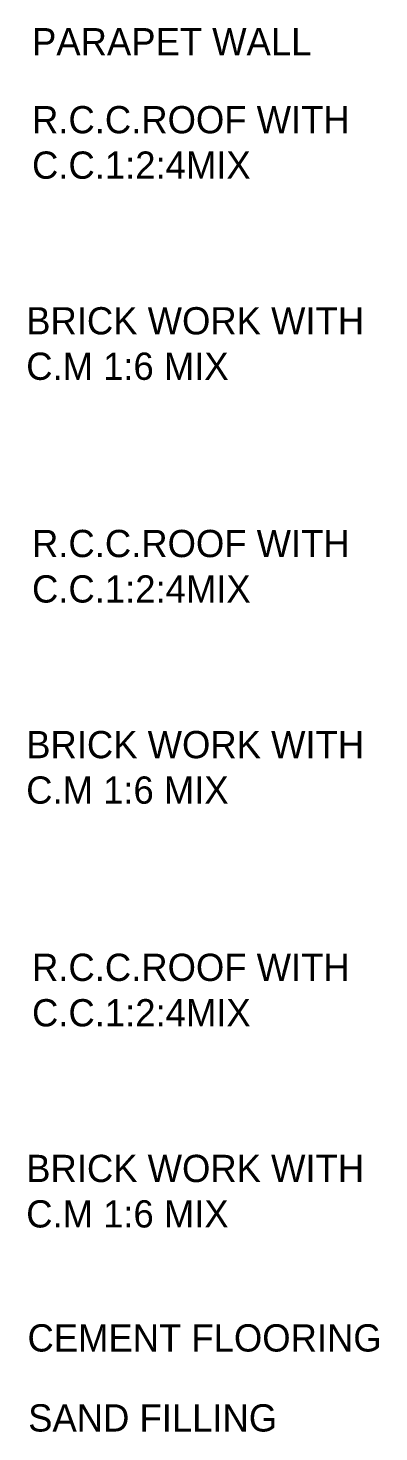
# Model space of a CAD drawing. Header units: metres. Extents: x 6102588 to 6102903, y -6660468 to -6660379.
# Drawn here: x 6102801.45 to 6102804.03, y -6660403.2 to -6660392.9 of the extents above; entities that cross this region are included whole.
import ezdxf

# ---------------------------------------------------------------- set-up
doc = ezdxf.new("R2010")
doc.units = ezdxf.units.M
doc.header["$LTSCALE"] = 500
doc.header["$MEASUREMENT"] = 0
doc.layers.get('0').update_dxf_attribs({"linetype": 'CONTINUOUS'})
doc.styles.get("Standard").update_dxf_attribs({"font": 'GOTHIC.TTF'})

msp = doc.modelspace()

# ---------------------------------------------------------------- texts
at = {"linetype": 'ByBlock', "lineweight": 50, "char_height": 0.2, "attachment_point": 1}
for s, insert, width in [('PARAPET WALL', (6102801.48359, -6660392.90107), 2.6491737), ('R.C.C.ROOF WITH \\PC.C.1:2:4MIX', (6102801.48359, -6660393.4733), 2.6491737), ('BRICK WORK WITH C.M 1:6 MIX', (6102801.44083, -6660394.94905), 2.8069021), ('R.C.C.ROOF WITH \\PC.C.1:2:4MIX', (6102801.48359, -6660396.5833), 2.6491737), ('BRICK WORK WITH C.M 1:6 MIX', (6102801.44083, -6660398.05905), 2.8069021), ('R.C.C.ROOF WITH \\PC.C.1:2:4MIX', (6102801.48359, -6660399.6933), 2.6491737), ('BRICK WORK WITH C.M 1:6 MIX', (6102801.44083, -6660401.16905), 2.8069021), ('CEMENT FLOORING', (6102801.45036, -6660402.41265, 0), 2.8913723), ('SAND FILLING', (6102801.45531, -6660402.99973, 0), 2.5562826)]:
    msp.add_mtext(s, dxfattribs=dict(at, insert=insert, width=width))

doc.saveas('drawing.dxf')
